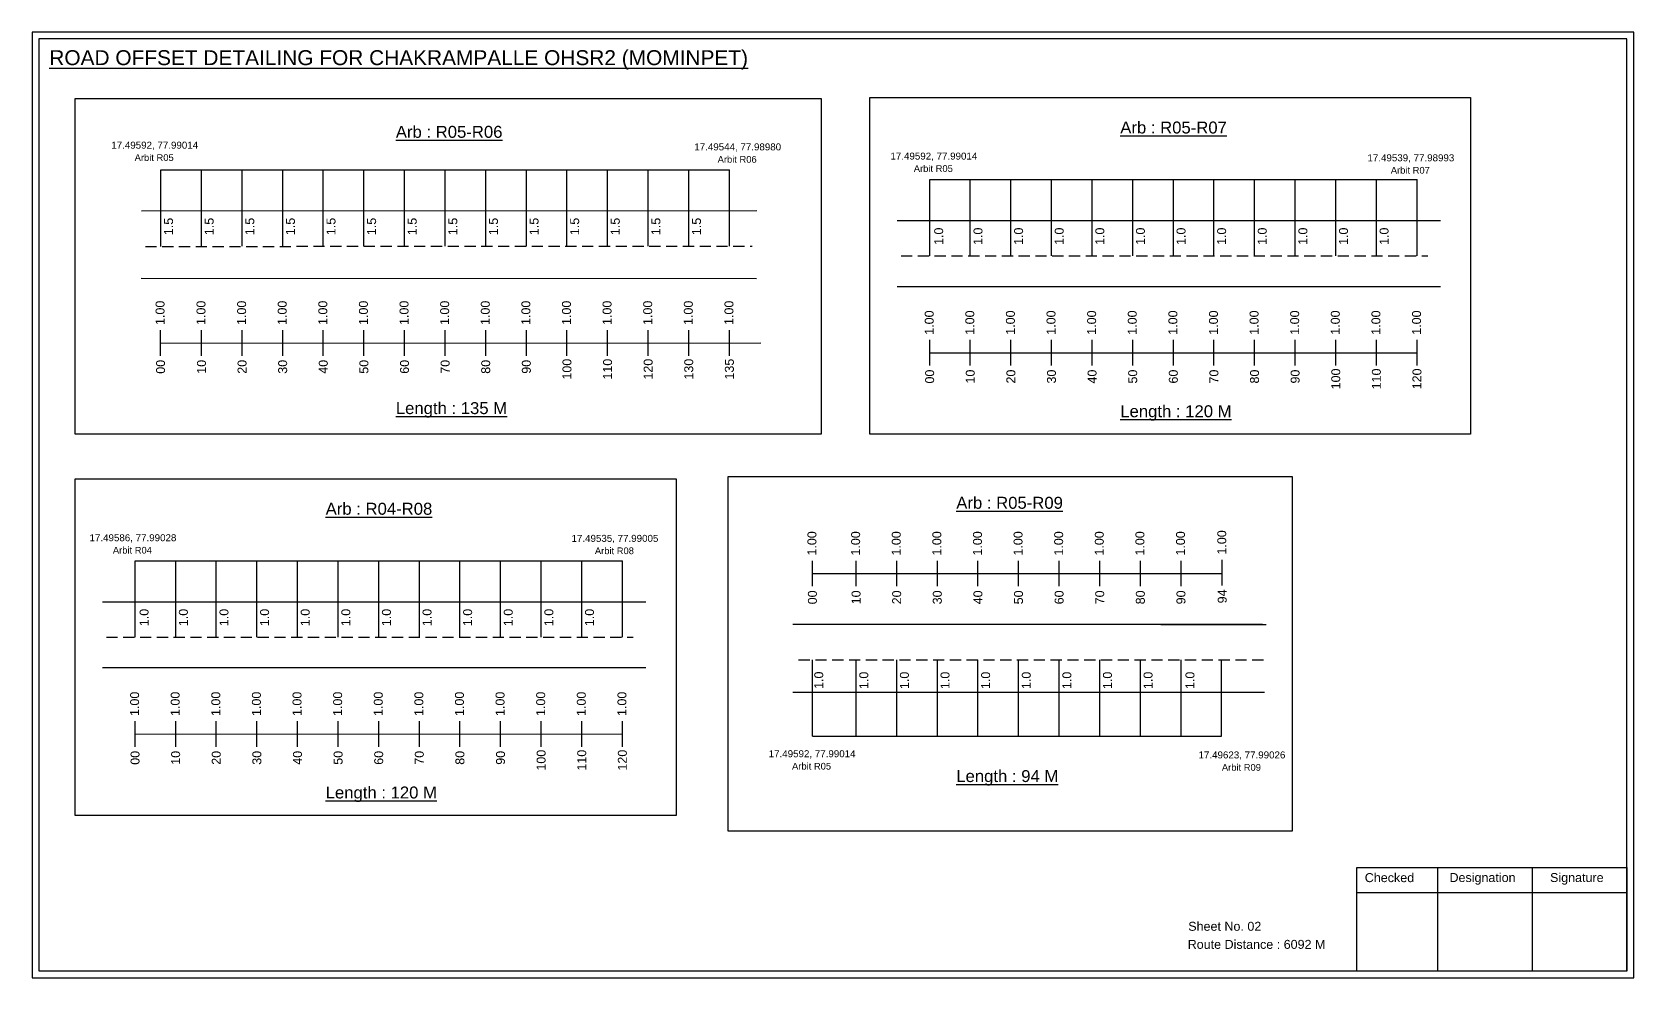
# Model space of a CAD drawing. Header units: inches. Extents: x 664 to 10563, y 382 to 1817.
# Drawn here: x 4535 to 5072, y 382 to 699 of the extents above; entities that cross this region are included whole.
import ezdxf

# ---------------------------------------------------------------- set-up
doc = ezdxf.new("R2010")
doc.units = ezdxf.units.IN
doc.header["$MEASUREMENT"] = 0
doc.linetypes.add('DASHED2', pattern=[0.375, 0.25, -0.125])
doc.layers.add('PDF_Geometry', color=7, linetype='Continuous')
doc.layers.add('PDF_Text', color=5, linetype='Continuous')
doc.styles.add('PDF Arial', font='arial.ttf')
doc.styles.get("Standard").update_dxf_attribs({"font": 'arial.ttf'})

msp = doc.modelspace()

# ---------------------------------------------------------------- linework, layer by layer
at = {"color": 5}
for p, q in [((4578.4, 652.35), (4768.8, 652.35)), ((4835.87, 649.08), (4999.07, 649.08)), ((4569.76, 521.43), (4732.96, 521.43)), ((4796.61, 462.77), (4933.64, 462.77))]:
    msp.add_line(p, q, dxfattribs=at)
for p, q in [((4578.4, 626.74), (4578.4, 652.35)), ((4592, 626.81), (4592, 652.35)), ((4605.6, 626.81), (4605.6, 652.35)), ((4619.2, 626.81), (4619.2, 652.35)), ((4632.8, 626.81), (4632.8, 652.35)), ((4646.4, 626.81), (4646.4, 652.35)), ((4660, 626.81), (4660, 652.35)), ((4673.6, 626.81), (4673.6, 652.35)), ((4687.2, 626.81), (4687.2, 652.35)), ((4700.8, 626.81), (4700.8, 652.35)), ((4714.4, 626.81), (4714.4, 652.35)), ((4728, 626.81), (4728, 652.35)), ((4741.6, 626.81), (4741.6, 652.35)), ((4755.2, 626.81), (4755.2, 652.35)), ((4768.8, 626.81), (4768.8, 652.35)), ((4835.87, 623.54), (4835.87, 649.08)), ((4849.47, 623.54), (4849.47, 649.08)), ((4863.07, 623.54), (4863.07, 649.08)), ((4876.67, 623.54), (4876.67, 649.08)), ((4890.27, 623.54), (4890.27, 649.08)), ((4903.87, 623.54), (4903.87, 649.08)), ((4917.47, 623.54), (4917.47, 649.08)), ((4931.07, 623.54), (4931.07, 649.08)), ((4944.67, 623.54), (4944.67, 649.08)), ((4958.27, 623.54), (4958.27, 649.08)), ((4971.87, 623.54), (4971.87, 649.08)), ((4985.47, 623.54), (4985.47, 649.08)), ((4999.07, 623.54), (4999.07, 649.08)), ((4571.86, 638.69), (4777.96, 638.7)), ((4825, 635.42), (5006.9, 635.42)), ((4571.76, 616.08), (4777.92, 615.98)), ((5006.9, 613.24), (4825, 613.24)), ((4569.76, 495.89), (4569.76, 521.43)), ((4583.36, 495.89), (4583.36, 521.43)), ((4596.96, 495.89), (4596.96, 521.43)), ((4610.56, 495.89), (4610.56, 521.43)), ((4624.16, 495.89), (4624.16, 521.43)), ((4637.76, 495.89), (4637.76, 521.43)), ((4651.36, 495.89), (4651.36, 521.43)), ((4664.96, 495.89), (4664.96, 521.43)), ((4678.56, 495.89), (4678.56, 521.43)), ((4692.16, 495.89), (4692.16, 521.43)), ((4705.76, 495.89), (4705.76, 521.43)), ((4719.36, 495.89), (4719.36, 521.43)), ((4732.96, 495.89), (4732.96, 521.43)), ((4558.88, 507.78), (4740.79, 507.78)), ((4947.3, 500.19), (4790.05, 500.19)), ((4913.29, 500.19), (4948.54, 500.19)), ((4796.61, 462.77), (4796.61, 488.31)), ((4811.24, 462.77), (4811.24, 488.31)), ((4824.84, 462.77), (4824.84, 488.31)), ((4838.44, 462.77), (4838.44, 488.31)), ((4852.04, 462.77), (4852.04, 488.31)), ((4865.64, 462.77), (4865.64, 488.31)), ((4879.24, 462.77), (4879.24, 488.31)), ((4892.84, 462.77), (4892.84, 488.31)), ((4906.44, 462.77), (4906.44, 488.31)), ((4920.04, 462.77), (4920.04, 488.31)), ((4933.64, 462.77), (4933.64, 488.31)), ((4740.79, 485.59), (4558.88, 485.59)), ((4790.05, 477.51), (4822.17, 477.51)), ((4822.17, 477.51), (4947.99, 477.51))]:
    msp.add_line(p, q)
at = {"linetype": 'DASHED2', "ltscale": 15}
for p, q in [((4573.21, 626.74), (4776.39, 626.81)), ((4826.27, 623.54), (5002.68, 623.54)), ((4560.16, 495.89), (4736.57, 495.89)), ((4791.98, 488.31), (4948.28, 488.31))]:
    msp.add_line(p, q, dxfattribs=at)
at = {"color": 217, "true_color": 0x93278f}
for p, q in [((4578.3, 590.11), (4578.3, 598.67)), ((4592, 590.11), (4592, 598.67)), ((4605.6, 590.11), (4605.6, 598.67)), ((4619.2, 590.11), (4619.2, 598.67)), ((4632.8, 590.11), (4632.8, 598.67)), ((4646.4, 590.11), (4646.4, 598.67)), ((4660, 590.11), (4660, 598.67)), ((4673.6, 590.11), (4673.6, 598.67)), ((4687.2, 590.11), (4687.2, 598.67)), ((4700.8, 590.11), (4700.8, 598.67)), ((4714.4, 590.11), (4714.4, 598.67)), ((4728, 590.11), (4728, 598.67)), ((4741.6, 590.11), (4741.6, 598.67)), ((4755.2, 590.11), (4755.2, 598.67)), ((4768.8, 590.11), (4768.8, 598.67)), ((4578.3, 594.38), (4779.36, 594.43)), ((4835.87, 586.84), (4835.87, 595.4)), ((4835.87, 591.11), (4999.07, 591.14)), ((4849.47, 586.84), (4849.47, 595.4)), ((4863.07, 586.84), (4863.07, 595.4)), ((4876.67, 586.84), (4876.67, 595.4)), ((4890.27, 586.84), (4890.27, 595.4)), ((4903.87, 586.84), (4903.87, 595.4)), ((4917.47, 586.84), (4917.47, 595.4)), ((4931.07, 586.84), (4931.07, 595.4)), ((4944.67, 586.84), (4944.67, 595.4)), ((4958.27, 586.84), (4958.27, 595.4)), ((4971.87, 586.84), (4971.87, 595.4)), ((4985.47, 586.84), (4985.47, 595.4)), ((4999.07, 586.84), (4999.07, 595.4)), ((4796.61, 512.92), (4796.61, 521.47)), ((4811.24, 512.92), (4811.24, 521.47)), ((4824.84, 512.92), (4824.84, 521.47)), ((4838.44, 512.92), (4838.44, 521.47)), ((4852.04, 512.92), (4852.04, 521.47)), ((4865.64, 512.92), (4865.64, 521.47)), ((4879.24, 512.92), (4879.24, 521.47)), ((4892.84, 512.92), (4892.84, 521.47)), ((4906.44, 512.92), (4906.44, 521.47)), ((4920.04, 512.92), (4920.04, 521.47)), ((4933.86, 513.24), (4933.86, 521.8)), ((4796.61, 517.19), (4933.86, 517.27)), ((4569.76, 459.19), (4569.76, 467.75)), ((4583.36, 459.19), (4583.36, 467.75)), ((4596.96, 459.19), (4596.96, 467.75)), ((4610.56, 459.19), (4610.56, 467.75)), ((4624.16, 459.19), (4624.16, 467.75)), ((4637.76, 459.19), (4637.76, 467.75)), ((4651.36, 459.19), (4651.36, 467.75)), ((4664.96, 459.19), (4664.96, 467.75)), ((4678.56, 459.19), (4678.56, 467.75)), ((4692.16, 459.19), (4692.16, 467.75)), ((4705.76, 459.19), (4705.76, 467.75)), ((4719.36, 459.19), (4719.36, 467.75)), ((4732.96, 459.19), (4732.96, 467.75)), ((4569.76, 463.46), (4732.96, 463.49))]:
    msp.add_line(p, q, dxfattribs=at)
for points in [[(4549.67, 676.24), (4799.52, 676.24), (4799.52, 563.88), (4549.67, 563.88)], [(4815.78, 676.56), (5017.02, 676.56), (5017.02, 563.88), (4815.78, 563.88)], [(4549.67, 548.91), (4750.91, 548.91), (4750.91, 436.23), (4549.67, 436.23)], [(4768.33, 549.72), (4957.26, 549.72), (4957.26, 430.9), (4768.33, 430.9)]]:
    msp.add_lwpolyline(points, close=True)
at = {"layer": 'PDF_Geometry'}
for points in [[(4535.25, 698.51), (4535.25, 381.79), (5071.72, 381.79), (5071.72, 698.51)], [(4537.58, 696.18), (4537.58, 384.21), (5069.3, 384.21), (5069.3, 696.18)]]:
    msp.add_lwpolyline(points, close=True, dxfattribs=at)
at = {"layer": 'PDF_Geometry', "color": 242, "true_color": 0xcc1f26}
msp.add_lwpolyline([(5069.3, 384.12), (4978.96, 384.12), (4978.96, 418.73), (5069.3, 418.73)], close=True, dxfattribs=at)
for points in [[(5005.94, 418.73), (5005.94, 384.12)], [(5037.67, 418.73), (5037.67, 384.12)], [(4978.96, 410.36), (5069.3, 410.36)]]:
    msp.add_lwpolyline(points, dxfattribs=at)

# ---------------------------------------------------------------- texts
at = {"color": 242, "true_color": 0xcd2027}
for s, height, p in [('%%UROAD OFFSET DETAILING FOR CHAKRAMPALLE OHSR2 (MOMINPET)', 5, (4541.03, 687.43)), ('%%UArb : R05-R06', 4, (4657.08, 663.09)), ('%%UArb : R05-R07', 4, (4899.69, 664.54)), ('%%ULength : 135 M', 4, (4657.08, 570.59)), ('%%ULength : 120 M', 4, (4899.69, 569.54)), ('%%UArb : R05-R09', 4, (4844.77, 538.89)), ('%%UArb : R04-R08', 4, (4633.58, 536.89)), ('%%ULength : 94 M', 4, (4844.77, 447.39)), ('%%ULength : 120 M', 4, (4633.58, 441.89))]:
    msp.add_text(s, height=height, dxfattribs=at).set_placement(p)
at = {"color": 5}
for s, height, p in [('17.49592, 77.99014', 2.34, (4561.79, 659.46)), ('17.49544, 77.98980', 2.34, (4757.03, 658.88)), ('Arbit R05', 2.246, (4569.61, 655.34)), ('Arbit R06', 2.246, (4764.85, 654.75)), ('17.49592, 77.99014', 2.34, (4822.72, 655.8)), ('17.49539, 77.98993', 2.34, (4982.47, 655.23)), ('Arbit R05', 2.246, (4830.54, 651.67)), ('Arbit R07', 2.246, (4990.29, 651.11)), ('17.49586, 77.99028', 2.34, (4554.5, 528.02)), ('Arbit R04', 2.246, (4562.32, 523.89)), ('17.49535, 77.99005', 2.34, (4715.92, 527.81)), ('Arbit R08', 2.246, (4723.74, 523.69)), ('17.49592, 77.99014', 2.34, (4781.95, 455.7)), ('17.49623, 77.99026', 2.34, (4925.9, 455.3)), ('Arbit R05', 2.246, (4789.77, 451.57)), ('Arbit R09', 2.246, (4933.72, 451.17))]:
    msp.add_text(s, height=height, dxfattribs=at).set_placement(p)
for s, p in [('1.5', (4582.47, 630.49)), ('1.5', (4596.07, 630.49)), ('1.5', (4609.67, 630.49)), ('1.5', (4623.27, 630.49)), ('1.5', (4636.87, 630.49)), ('1.5', (4650.47, 630.49)), ('1.5', (4664.07, 630.49)), ('1.5', (4677.67, 630.49)), ('1.5', (4691.27, 630.49)), ('1.5', (4704.87, 630.49)), ('1.5', (4718.47, 630.49)), ('1.5', (4732.07, 630.49)), ('1.5', (4745.67, 630.49)), ('1.5', (4759.27, 630.49)), ('1.0', (4840.38, 627.21)), ('1.0', (4853.54, 627.21)), ('1.0', (4867.14, 627.21)), ('1.0', (4880.74, 627.21)), ('1.0', (4894.34, 627.21)), ('1.0', (4907.94, 627.21)), ('1.0', (4921.54, 627.21)), ('1.0', (4935.14, 627.21)), ('1.0', (4948.74, 627.21)), ('1.0', (4962.34, 627.21)), ('1.0', (4975.94, 627.21)), ('1.0', (4989.54, 627.21)), ('1.0', (4574.27, 499.57)), ('1.0', (4587.43, 499.57)), ('1.0', (4601.03, 499.57)), ('1.0', (4614.63, 499.57)), ('1.0', (4628.23, 499.57)), ('1.0', (4641.83, 499.57)), ('1.0', (4655.43, 499.57)), ('1.0', (4669.03, 499.57)), ('1.0', (4682.63, 499.57)), ('1.0', (4696.23, 499.57)), ('1.0', (4709.83, 499.57)), ('1.0', (4723.43, 499.57)), ('1.0', (4800.21, 478.56)), ('1.0', (4815.3, 478.51)), ('1.0', (4828.9, 478.51)), ('1.0', (4842.5, 478.51)), ('1.0', (4856.1, 478.51)), ('1.0', (4869.7, 478.51)), ('1.0', (4883.3, 478.51)), ('1.0', (4896.9, 478.51)), ('1.0', (4910.5, 478.51)), ('1.0', (4924.53, 478.51))]:
    msp.add_text(s, height=3, rotation=90).set_placement(p)
at = {"color": 217, "true_color": 0x93278f}
for s, p in [('1.00', (4579.62, 600.41)), ('1.00', (4593.33, 600.41)), ('1.00', (4606.93, 600.41)), ('1.00', (4620.53, 600.41)), ('1.00', (4634.13, 600.41)), ('1.00', (4647.73, 600.41)), ('1.00', (4661.33, 600.41)), ('1.00', (4674.93, 600.41)), ('1.00', (4688.53, 600.41)), ('1.00', (4702.13, 600.41)), ('1.00', (4715.73, 600.41)), ('1.00', (4729.33, 600.41)), ('1.00', (4742.93, 600.41)), ('1.00', (4756.53, 600.41)), ('1.00', (4770.13, 600.41)), ('1.00', (4837.2, 597.14)), ('1.00', (4850.8, 597.14)), ('1.00', (4864.4, 597.14)), ('1.00', (4878, 597.14)), ('1.00', (4891.6, 597.14)), ('1.00', (4905.2, 597.14)), ('1.00', (4918.8, 597.14)), ('1.00', (4932.4, 597.14)), ('1.00', (4946, 597.14)), ('1.00', (4959.6, 597.14)), ('1.00', (4973.2, 597.14)), ('1.00', (4986.8, 597.14)), ('1.00', (5000.4, 597.14)), ('00', (4579.78, 584.09)), ('10', (4593.48, 584.09)), ('20', (4607.08, 584.09)), ('30', (4620.68, 584.09)), ('40', (4634.28, 584.09)), ('50', (4647.88, 584.09)), ('60', (4661.48, 584.09)), ('70', (4675.08, 584.09)), ('80', (4688.68, 584.09)), ('90', (4702.28, 584.09)), ('100', (4715.88, 582.13)), ('110', (4729.48, 582.13)), ('120', (4743.08, 582.13)), ('130', (4756.68, 582.13)), ('135', (4770.28, 582.13)), ('00', (4837.35, 580.82)), ('10', (4850.95, 580.82)), ('20', (4864.55, 580.82)), ('30', (4878.15, 580.82)), ('40', (4891.75, 580.82)), ('50', (4905.35, 580.82)), ('60', (4918.95, 580.82)), ('70', (4932.55, 580.82)), ('80', (4946.15, 580.82)), ('90', (4959.75, 580.82)), ('100', (4973.35, 578.86)), ('110', (4986.95, 578.86)), ('120', (5000.55, 578.87)), ('1.00', (4797.93, 523.21)), ('1.00', (4812.56, 523.21)), ('1.00', (4826.16, 523.21)), ('1.00', (4839.76, 523.21)), ('1.00', (4853.36, 523.21)), ('1.00', (4866.96, 523.21)), ('1.00', (4880.56, 523.21)), ('1.00', (4894.16, 523.21)), ('1.00', (4907.76, 523.21)), ('1.00', (4921.36, 523.21)), ('1.00', (4935.18, 523.54)), ('00', (4798.08, 506.89)), ('10', (4812.71, 506.89)), ('20', (4826.31, 506.89)), ('30', (4839.91, 506.89)), ('40', (4853.51, 506.89)), ('50', (4867.11, 506.89)), ('60', (4880.71, 506.89)), ('70', (4894.31, 506.89)), ('80', (4907.91, 506.89)), ('90', (4921.51, 506.89)), ('94', (4935.33, 507.22)), ('1.00', (4571.09, 469.49)), ('1.00', (4584.69, 469.49)), ('1.00', (4598.29, 469.49)), ('1.00', (4611.89, 469.49)), ('1.00', (4625.49, 469.49)), ('1.00', (4639.09, 469.49)), ('1.00', (4652.69, 469.49)), ('1.00', (4666.29, 469.49)), ('1.00', (4679.89, 469.49)), ('1.00', (4693.49, 469.49)), ('1.00', (4707.09, 469.49)), ('1.00', (4720.69, 469.49)), ('1.00', (4734.29, 469.49)), ('00', (4571.24, 453.17)), ('10', (4584.84, 453.17)), ('20', (4598.44, 453.17)), ('30', (4612.04, 453.17)), ('40', (4625.64, 453.17)), ('50', (4639.24, 453.17)), ('60', (4652.84, 453.17)), ('70', (4666.44, 453.17)), ('80', (4680.04, 453.17)), ('90', (4693.64, 453.17)), ('100', (4707.24, 451.21)), ('110', (4720.84, 451.21)), ('120', (4734.44, 451.22))]:
    msp.add_text(s, height=3, rotation=90, dxfattribs=at).set_placement(p)
for s, p in [('Sheet No. 02', (4922.46, 397.59)), ('Route Distance : 6092 M', (4922.27, 391.54))]:
    msp.add_text(s, height=3).set_placement(p)
at = {"layer": 'PDF_Text', "color": 7, "attachment_point": 7, "style": 'PDF Arial'}
for s, insert, char_height in [('Checked', (4981.57, 413.84), 3.001), ('Designation', (5009.94, 413.01), 3.0006), ('Signature', (5043.62, 413.01), 3.001)]:
    msp.add_mtext(s, dxfattribs=dict(at, insert=insert, char_height=char_height))

doc.saveas('drawing.dxf')
